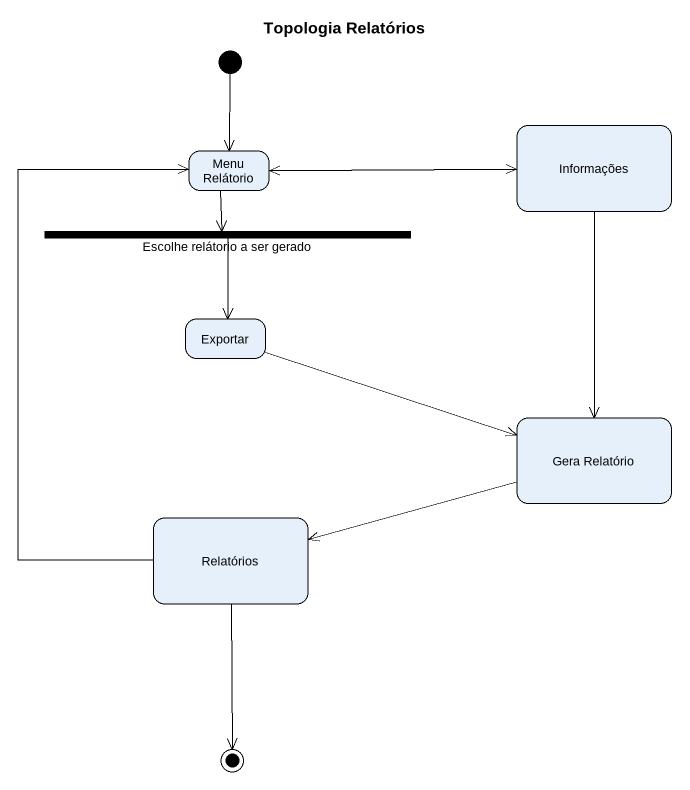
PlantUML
@startuml
title Topologia Relatórios
hide empty description
state "Menu Relátorio" as Menu_Relátorio
state Informações
state "Escolhe relátorio a ser gerado" as Escolhe_relátorio_a_ser <<fork>>
state Exportar
state "Gera Relatório" as Gera_Relatório
state Relatórios
[*] --> Menu_Relátorio
Menu_Relátorio -right-> Informações
Menu_Relátorio --> Escolhe_relátorio_a_ser
Informações -left-> Menu_Relátorio
Informações --> Gera_Relatório
Escolhe_relátorio_a_ser --> Exportar
Exportar -right-> Gera_Relatório
Gera_Relatório -left-> Relatórios
Relatórios -up-> Menu_Relátorio
Relatórios --> [*]
@enduml
